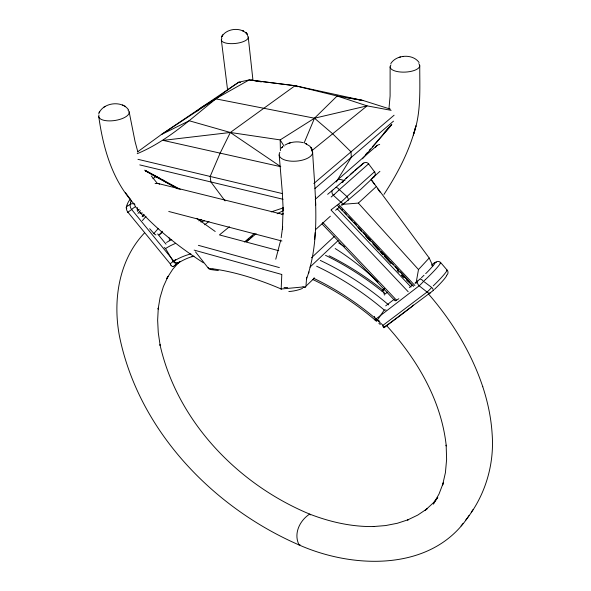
<?xml version="1.0" encoding="UTF-8"?>
<svg xmlns="http://www.w3.org/2000/svg" width="591" height="591" viewBox="0 0 591 591"><rect width="100%" height="100%" fill="white"/><g stroke="black" fill="none" stroke-linecap="round" stroke-linejoin="round"><path stroke-width="0.89" d="M281.796 274.719L281.153 289.405M306.537 279.048C320.854 238.402 314.981 194.114 312.602 152.072M314.634 239.51L315.173 232.551M306.663 277.157L305.946 286.192L314.567 277.903M281.183 237.73L282.653 226.745L282.402 229.278L283.141 207.53L283.185 209.857L282.335 192.437L279.181 154.997M388.937 108.943L390.097 96.038L390.119 66.909M98.712 113.864C102.59 102.657 121.517 100.093 128.432 109.631M342.854 182.257L343.083 181.341M415.983 283.569L418.494 269.555L429.199 258.001L371 179.295M280.784 239.939L275.761 259.198M137.164 210.278L137.659 207.574M446.552 275.702L446.471 275.273M425.668 273.633C426.872 272.872 442.282 256.147 431.4 265.211M435.272 262.426L435.264 262.456A3.768 3.701 -16.8 0 1 440.627 262.53L440.458 262.995M308.598 273.441L308.967 271.949M130.744 202.44L130.293 204.309A5.851 4.676 51 0 0 131.66 209.517L173.857 261.148A4.218 3.465 58.9 0 0 179.029 262.278L180.122 261.414M437.709 497.489L433.299 504.071L439.002 494.061L443.302 482.877L442.607 485.019L445.415 472.682L446.619 459.355L446.161 445.149L446.249 445.932C441.403 400.233 416.906 358.936 386.455 325.471L386.499 325.331M446.7 275.31L446.707 275.288A3.76 3.679 -10.5 0 0 447.114 270.065L446.693 270.382M221.581 37.122L221.928 36.214L221.581 37.122C225.984 28.08 241.845 26.543 247.636 34.854L246.373 33.044L247.533 34.647M127.043 205.188L126.57 206.732L130.286 204.309A3.324 1.788 10.1 0 1 134.401 204.043M446.619 275.532L446.633 275.509A28.006 2.748 -42 0 1 434.703 289.125L434.459 289.331M99.34 111.891L99.074 112.526M304.151 142.896L314.508 118.207L337.114 96.015L363.339 100.559L390.415 109.165M127.582 212.465L131.638 209.532M446.907 270.538L447.092 270.08L440.635 262.53M390.791 63.614C396.443 54.453 412.939 53.604 419.085 62.528M374.709 171.641L374.369 171.996M336.205 181.991L351.29 157.361L351.024 151.857L332.681 133.795L314.508 118.207L215.649 98.83L201.634 107.333L196.101 111.714M336.907 180.876C338.466 177.758 342.485 180.499 344.996 180.558M383.965 194.395C397.809 173.244 409.733 150.476 415.916 125.831L413.323 135.014C421.368 112.785 419.676 88.901 419.75 65.719M465.398 520.508C484.967 496.359 494.534 464.888 492.133 433.927L492.104 433.521C491.091 417.593 487.723 401.88 482.766 386.728L482.67 386.455M382.599 290.957L384.239 288.482M384.268 327.517L396.79 318.143M313.378 278.169A183.483 116.124 35.8 0 1 377.405 320.115L384.224 310.046L386.049 309.98M469.106 515.433C432.937 571.844 353.736 569.199 299.127 544.976C293.299 533.754 299.703 520.568 309.64 514.089C330.125 522.023 351.97 526.973 374.022 526.544L373.276 526.559L385.583 525.569L397.337 523.271L408.411 519.666L407.517 520.006L417.741 515.086L427.034 508.836L425.188 510.321L433.388 502.793L437.709 497.378M471.204 512.308L473.051 509.582M375.411 147.425L376.666 145.874M461.069 525.938L462.923 523.596M137.415 211.379L139.18 209.251M137.991 213.388L140.34 210.559M361.67 164.882L362.401 164.017M144.049 214.511L142.268 216.631A3.287 2.475 41.9 0 0 142.136 216.749M142.424 220.569L145.999 216.358M342.1 182.508L343.297 181.112M362.453 158.802L391.789 124.642M144.285 233.164C118.747 260.203 112.755 300.309 119.382 335.791C138.346 429.997 212.561 507.41 299.127 544.976L299.999 544.636M365.674 154.51L367.491 152.426M369.309 150.343L370.52 148.954M372.337 146.864L391.715 124.62M373.239 177.352L374.088 176.783L360.983 189.157L341.716 205.476M178.814 262.367L172.742 269.26L166.788 278.509L167.984 276.499L163.352 286.665L160.072 297.561L158.129 309.086L158.277 308.147L157.642 320.226L158.277 332.689L160.154 345.447L159.984 344.664C177.189 421.449 238.025 484.376 309.64 514.089L310.312 514.916M281.36 148.142L282.757 146.708L281.818 147.624M155.943 234.923A4.366 3.295 42.8 0 1 153.882 233.467L158.144 228.665M159.016 234.908A4.366 3.295 42.8 0 0 159.407 234.657L162.481 231.258M384.143 132.731L391.567 124.509M385.716 325.855L384.638 326.572M368.525 164.017L368.747 163.707L338.562 190.376M387.216 292.117L385.487 293.956L381.985 291.112M382.347 290.476L384.061 288.667M354.844 170.43L363.524 163.146L334.698 188.448M282.306 147.144L282.757 146.708M424.013 275.251L421.435 277.726M425.092 279.89L425.468 279.528M424.715 280.252L424.331 280.614M345.92 178.512L347.449 177.071M433.181 290.565L386.499 325.538M309.957 267.132L338.155 240.544M420.201 278.9L414.963 283.178M311.479 257.772L334.388 236.385M341.517 204.434L358.345 203.09L376.46 186.416M413.589 305.074L412.296 306.241M315.461 229.714L330.369 216.203M350.219 174.522L353.558 171.553M371.761 178.726L379.91 171.353M440.598 262.559L440.014 263.084M334.351 194.35L331.115 197.025M315.173 199.374L376.955 145.593M175.682 259.508L170.178 263.771L127.855 212.125A5.784 4.639 50.5 0 1 126.548 206.717A3.295 1.832 12.8 0 0 126.792 208.645M347.944 200.489L348.04 200.408A3.805 1.574 49.9 0 0 346.917 196.544L339.293 189.645A3.753 1.463 50.1 0 0 335.695 187.583M314.951 188.522L393.525 121.133M244.423 242.007L254.137 233.74M313.851 183.483L394.101 115.208M246.477 241.239L249.203 238.919M250.562 237.767L252.586 236.038M246.654 241.726L256.125 233.652M327.643 194.336L333.102 189.777M334.284 188.795L333.479 189.467M411.543 306.884L397.447 317.736M174.389 265.721L179.043 262.293M229.397 226.745L219.446 234.908L278.73 250.702M178.031 262.759L174.234 265.854A4.159 3.191 51.1 0 1 173.207 266.356L173.17 266.364M179.679 261.953L178.637 262.803A4.292 2.733 52.4 0 1 177.034 263.121M311.479 150.993L367.1 105.87L391.146 110.332M331.64 209.569L331.034 210.049L408.189 291.747M204.7 224.802L209.015 221.359M169.225 240.02L170.245 239.222M331.315 209.665L340.867 202.203A7.624 0.488 -43.7 0 0 346.917 196.544L374.709 171.604M339.662 207.079L335.592 210.241M385.709 305.865L394.293 299.209M409.341 287.536L412.149 285.364M159.415 234.671L162.244 232.485M137.407 151.99L161.291 134.593L238.904 82.142L249.18 79.925L295.057 85.71L363.339 100.559L347.161 97.604M152.936 178.681L155.928 176.554M281.804 214.393L283.288 213.351M373.948 176.827L373.985 176.805A3.686 3.59 52.8 0 0 374.48 171.722L368.525 163.803A3.627 3.553 59.3 0 0 363.45 163.227M395.357 300.797A4.905 0.65 -39.2 0 0 396.509 300.191L398.822 298.728M284.995 145.068C290.395 141.855 297.118 141.116 303.168 142.66M105.065 106.461L103.913 107.126M277.179 213.772L283.643 210.433M137.223 153.682C176.148 137.533 204.065 104.733 238.904 82.142L240.596 82.474M176.31 263.505L176.82 263.254M288.223 143.495L290.447 142.749M271.247 211.881L283.407 207.833M191.979 256.767L194.011 256.184M400.528 57.002L399.221 57.342M379.695 144.47L378.92 144.669A11.081 9.412 -37.1 0 0 378.572 144.765L378.174 144.906A3.443 2.933 -37.6 0 0 376.652 145.859M155.093 183.587L156.386 183.446A11.266 10.054 -12.1 0 1 156.763 183.424L157.272 183.417A3.502 3.132 -12.1 0 1 158.942 183.823L159.555 184.237M402.722 56.61L403.601 56.522L403.21 56.559M139.772 213.218L142.446 212.967M305.769 286.709L281.19 289.006A172.786 70.565 31.5 0 0 208.401 268.292M287.647 287.61L284.027 287.44M210.921 269.577L218.33 270.582M251.419 80.095L257.765 81.255M259.575 81.588L261.392 81.92M137.962 159.326L282.535 193.612M139.786 164.904L283.037 199.278M158.137 183.52L283.023 214.437M168.745 211.467L281.922 241.017M198.391 245.339L279.358 267.59M194.144 250.111L281.767 274.46M123.194 105.235L122.485 104.969M297.539 86.714L295.057 85.71L249.18 79.925L215.649 98.83L161.291 134.593L189.209 120.763L230.335 132.48L280.178 139.897L314.508 118.207L367.1 105.87L337.114 96.015L295.057 85.71L230.335 132.48L220.14 153.143L210.16 176.45L210.891 181.962L225.045 200.903M304.949 143.229L309.795 146.14L312.07 149.567L310.763 147.233L311.368 148.075M383.411 290.646L383.936 290.994M312.602 279.417C335.548 290.307 356.971 304.372 376.186 320.972M329.121 255.777C348.121 265.263 366.08 276.802 382.709 290.011M145.475 170.614L160.05 178.452M161.668 179.324L163.293 180.196M144.64 170.178L180.203 189.349M145.386 170.777L178.393 189.009M145.342 170.806L177.455 188.669M190.871 253.894A183.867 101.541 46.1 0 0 173.237 261.503L165.546 248.523L164.209 247.518M125.203 106.269L124.561 105.878M203.489 262.825C181.769 248.804 161.099 232.913 143.177 214.215M215.22 231.48L196.744 218.352M420.238 278.945A3.805 0.813 45.9 0 1 423.577 281.338L431.644 287.425M168.657 237.626L169.499 238.328M378.897 323.329L380.286 324.533M406.652 280.385L412.865 285.8M403.934 276.61L405.544 278.088M406.867 279.292L408.122 280.437M408.861 281.117L409.748 281.929M338.916 206.85L342.662 210.662M322.708 222.364L396.517 300.184M322.036 223.9L395.002 300.789M337.055 208.608L410.996 287.041M338.857 204.649L414.889 285.527M337.668 205.579L413.611 286.332M344.45 212.176L346.333 214.193M348.845 216.875L351.985 220.229M353.869 222.238L356.38 224.92M358.257 226.929L361.397 230.283M363.28 232.3L366.42 235.654M367.676 236.991L370.816 240.345M372.071 241.689L379.607 249.734M381.49 251.744L389.026 259.796M390.91 261.806L393.421 264.487M395.305 266.504L398.445 269.858M400.329 271.867L407.864 279.912M358.198 227.69L361.308 231.066M365.659 235.802L370.01 240.53M373.113 243.913L378.705 249.993M381.195 252.697L383.057 254.728M350.108 218.655L351.963 220.694M358.153 227.505L361.249 230.911M365.585 235.676L370.535 241.121M373.017 243.847L378.587 249.978M379.821 251.338L382.916 254.743M384.157 256.102L390.969 263.593M397.159 270.405L399.014 272.451M401.488 275.177L403.35 277.216M358.345 203.09L418.494 269.555M149.663 228.71L153.889 233.46M341.938 209.495L342.418 210.049M428.29 293.749C451.975 320.994 471.286 352.399 482.766 386.728M157.125 183.107L151.296 175.941M166.034 244.179L157.671 233.933M143.465 216.454L139.772 211.903M134.763 204.139A2.999 2.253 47 0 0 135.553 206.687L138.183 209.945M134.416 204.331C112.268 180.307 103.218 148.348 98.786 116.759M195.466 251.825L208.35 268.225L208.217 267.597M396.827 268.536L398.489 270.685M401.814 274.992L403.476 277.142M125.484 192.696L129.532 198.14M371.495 180.144L374.687 184.628M377.346 188.359L380.006 192.097M170.895 265.329L170.326 264.236M284.064 146.162L280.178 139.897L280.415 150.616M311.258 147.913L312.026 149.39M429.199 258.001L432.841 265.98M383.337 326.801L383.108 325.737M137.792 151.717L135.073 141.626L129.156 111.884M227.661 90.534L221.352 40.025M252.963 80.273L248.242 37.13M315.446 196.692L315.69 205.143M131.52 209.606A3.236 0.377 -34.6 0 1 135.568 206.665M130.596 202.366A29.72 22.325 48.3 0 1 131.357 200.186M126.954 205.136A29.011 21.882 48.2 0 1 130.633 198.79M179.568 261.517A3.354 2.113 50 0 1 179.007 262.241M170.533 263.911A6.257 3.457 -78.3 0 1 170.437 263.52M173.126 266.548A4.558 3.088 -63.6 0 1 171.035 265.196M173.185 261.547A4.285 3.59 57 0 0 178.622 262.788A179.346 99.133 46.2 0 1 193.117 256.25M173.259 261.495A4.27 0.731 -30.5 0 1 172.705 261.614M165.554 248.53A197.911 109.505 46.2 0 1 175.571 243.381M198.775 220.842A196.471 139.978 39.7 0 1 201.642 219.601M166.566 242.465A201.051 112.15 46.1 0 1 171.767 239.554M200.851 221.98A196.411 137.016 40.4 0 1 204.575 220.694M320.292 260.409A200.674 127.826 35.9 0 1 388.612 304.882M377.102 320.558A4.728 0.628 -50 0 1 376.253 321.031M376.216 320.765A4.728 0.628 -50 0 1 376.319 320.492M379.784 321.12A4.735 3.302 34.4 0 1 377.405 320.123M316.65 266.231A197.542 125.292 35.8 0 1 384.231 310.039M383.566 292.146A7.853 3.021 88.2 0 1 384.445 295.079M382.687 290.521A4.13 2.165 -85.4 0 1 383.396 290.706M325.538 255.334A198.642 127.301 37.2 0 1 381.956 291.149M335.193 248.53A193.73 122.248 49.2 0 1 378.026 282.01M338.621 242.945A196.818 124.767 49.1 0 1 344.398 246.669M343.024 181.415A293.129 188.078 42.7 0 1 342.019 182.604M332.607 190.191A3.782 2.549 53.6 0 0 333.361 195.244L340.867 202.203A3.805 2.6 53.2 0 0 344.834 203.053M362.519 163.943A3.649 2.327 53.7 0 1 363.746 163.537M338.599 190.354A7.683 0.414 -43.8 0 1 334.314 194.395M373.549 176.369A3.679 2.327 53 0 1 373.202 177.3M384.342 327.451A4.617 0.436 -42.5 0 1 384.955 326.72M431.652 287.418A6.664 0.79 -46.8 0 1 427.042 292.05L383.057 325.249L375.846 319.081A3.502 2.438 56.1 0 1 374.384 316.355M430.669 292.722A3.745 2.231 51.6 0 1 427.042 292.043L419.159 285.815A3.738 2.231 51.3 0 1 417.807 280.984M423.584 281.331A6.7 0.724 -47 0 1 419.182 285.793L375.846 319.081A4.647 0.458 -49.9 0 1 374.975 319.273M431.681 287.411A3.79 0.983 46.1 0 1 433.151 290.536M440.605 262.862A33.672 2.903 -42.1 0 1 425.527 279.499M447.003 270.456A33.052 3.132 -42.1 0 1 433.269 285.874M382.791 326.121A6.959 2.911 -70.2 0 1 382.702 325.722M384.268 327.488A5.068 1.33 -82 0 1 383.271 327.096M434.23 263.01A3.664 2.6 51.1 0 1 436.431 262.515M305.806 286.761A5.031 2.741 68.9 0 1 302.887 286.93M213.048 269.149A4.957 4.292 -60.1 0 1 208.364 268.351M311.812 150.099A16.792 7.617 -4.8 0 1 296.032 161.158A16.792 7.617 -4.8 0 1 279.883 152.367M302.481 288.423A35.46 23.61 7 0 1 288.822 291.54M127.996 110.096A15.366 6.235 -8.6 0 1 115.6 120.372A15.366 6.235 -8.6 0 1 99.007 115.046M247.378 35.667A13.534 4.927 -5.9 0 1 235.292 43.468A13.534 4.927 -5.9 0 1 221.891 38.297M418.746 63.673A14.819 5.807 -2.6 0 1 405.167 72.102A14.819 5.807 -2.6 0 1 390.969 64.921M222.438 35.364L222.194 35.733L222.755 34.899L222.438 35.364M230.335 132.48L163.116 140.377L280.762 166.706L230.335 132.48M243.256 30.946L242.583 30.658L243.256 30.946M306.64 143.975L305.813 143.576L306.64 143.975M245.597 32.35L246.558 33.251L245.597 32.35"/></g></svg>
